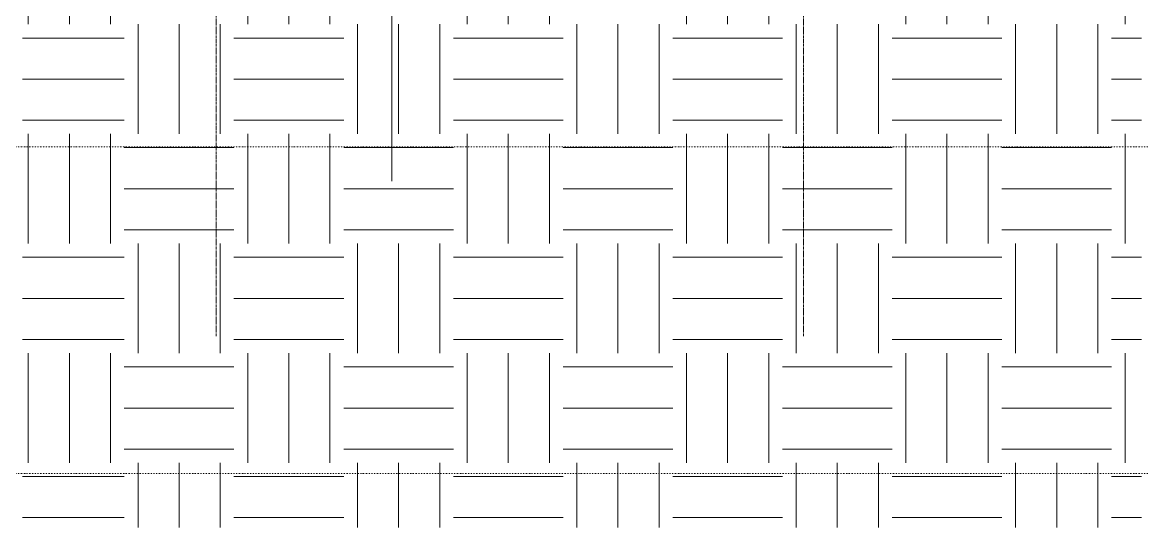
# Model space of a CAD drawing. Header units: millimetres. Extents: x -8546 to 211781, y -3000 to 31870.
# Drawn here: x 96545 to 103025, y -2994 to -67 of the extents above; entities that cross this region are included whole.
import ezdxf

# ---------------------------------------------------------------- set-up
doc = ezdxf.new("R2010")
doc.units = ezdxf.units.MM
doc.linetypes.add('Dash dot', pattern=[15.875, 6.35, -4.7625, 0, -4.7625])
doc.linetypes.add('grid', pattern=[24, 15, -3, 3, -3])
for name, color, linetype, lineweight in [('A-FLOR-LEVL', 51, 'Continuous', 9), ('C-TOPO', 7, 'Continuous', 9), ('G-ANNO-SYMB', 111, 'Continuous', 9), ('S-GRID', 1, 'Continuous', 9)]:
    doc.layers.add(name, color=color, linetype=linetype, lineweight=lineweight)
pattern_1 = [(0, (104754.76, 0), (635, 635), [635, -635]), (0, (104754.76, 238.1), (635, 635), [635, -635]), (0, (104754.76, 476.25), (635, 635), [635, -635]), (90, (104834.13, 555.6), (-635, 635), [635, -635]), (90, (105072.26, 555.6), (-635, 635), [635, -635]), (90, (105310.4, 555.6), (-635, 635), [635, -635])]

msp = doc.modelspace()

# ---------------------------------------------------------------- hatches: boundary and pattern name
at = {"layer": 'C-TOPO'}
h = msp.add_hatch(dxfattribs=at)
h.set_pattern_fill('FP_141', color=256, style=0, pattern_type=2)
h.set_pattern_definition(pattern_1)
h.paths.add_polyline_path([(97886, -2994.1), (101824.6, -2994.1), (101824.6, 0), (96545.3, 0), (96545.3, -2994.1), (97883.8, -2994.1)])
h = msp.add_hatch(dxfattribs=at)
h.set_pattern_fill('FP_141', color=256, style=0, pattern_type=2)
h.set_pattern_definition(pattern_1)
h.paths.add_polyline_path([(103024.6, -2994.1), (103024.6, 0), (101824.6, 0), (101824.6, -2994.1), (103023.9, -2994.1)])

# ---------------------------------------------------------------- linework, layer by layer
at = {"layer": 'A-FLOR-LEVL', "linetype": 'Dash dot'}
for p, q in [((94668.1, -788), (109489.4, -788)), ((94668.1, -2680), (109489.4, -2680))]:
    msp.add_line(p, q, dxfattribs=at)
at = {"layer": 'G-ANNO-SYMB'}
msp.add_line((98684.8, 1101), (98684.8, -987.6), dxfattribs=at)
at = {"layer": 'S-GRID', "linetype": 'grid'}
for p, q in [((97668.1, -1885.9), (97668.1, 10087.6)), ((101068.1, -1885.9), (101068.1, 10087.6))]:
    msp.add_line(p, q, dxfattribs=at)

doc.saveas('drawing.dxf')
